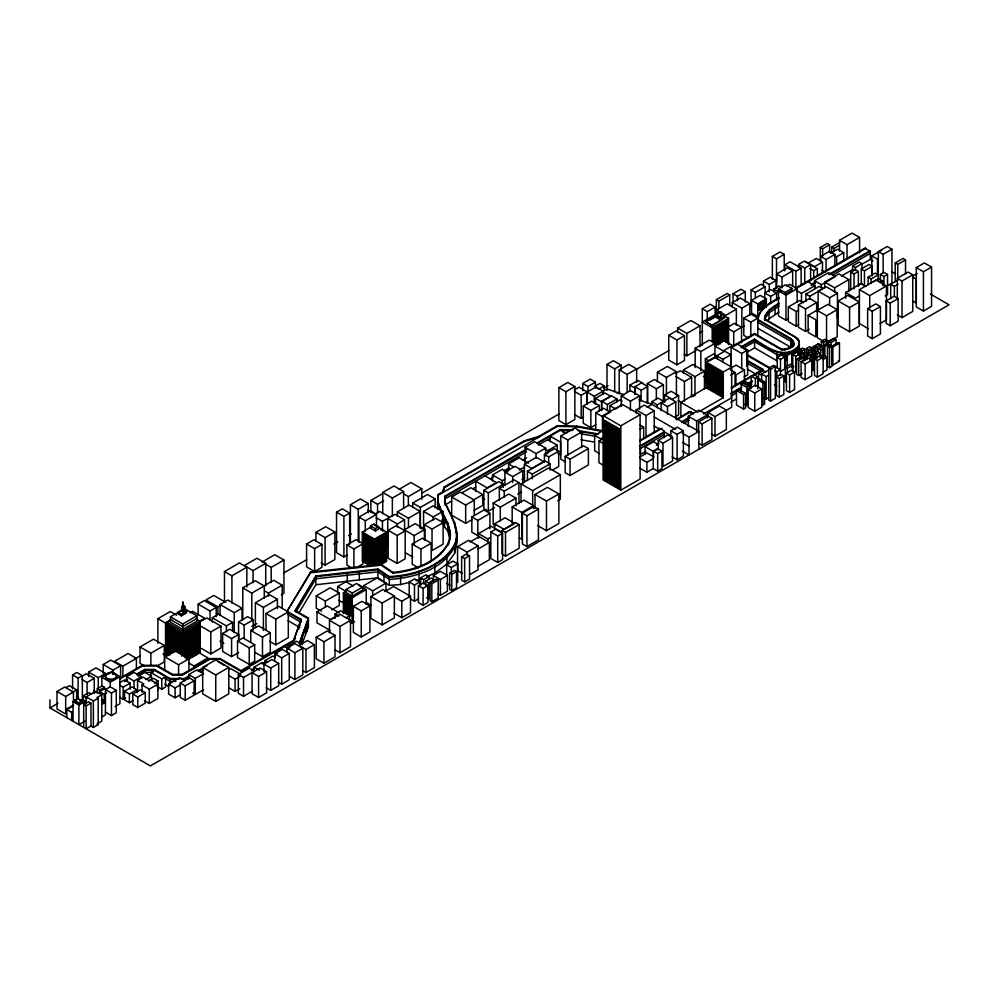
<?xml version="1.0" encoding="UTF-8"?>
<svg xmlns="http://www.w3.org/2000/svg" width="999" height="999" viewBox="0 0 999 999"><rect width="100%" height="100%" fill="white"/><g stroke="black" fill="none" stroke-linecap="round" stroke-linejoin="round"><path stroke-width="1.5" d="M603.858 478.446L603.896 472.802M444.692 502.834L444.817 496.216L526.635 448.976M438.012 494.567C435.327 512.35 456.968 526.136 447.989 544.28C436.963 563.436 413.798 571.141 392.932 573.101L381.156 565.159L310.577 572.764L286.701 611.863L310.577 572.027L381.156 564.423L392.932 572.365C413.798 570.404 436.963 562.699 447.989 543.543C455.307 527.797 441.096 514.897 437.624 500.374L437.624 509.153L438.012 494.567L442.719 491.858L444.031 487.162L524.4 440.759L538.948 436.301L557.392 425.649L576.735 426.086L603.533 430.881M438.012 497.427L437.624 503.221L440.771 511.238M779.045 297.677C770.429 302.66 758.74 308.216 757.729 319.405L790.871 338.536L793.418 341.533C794.904 347.939 786.675 350.249 781.755 349.95L754.582 334.253L731.743 347.44M448.326 544.917L450.012 537.499M454.582 544.555C461.963 528.921 449.538 515.297 444.642 501.261L444.642 501.998C453.084 519.155 465.159 539.822 446.953 555.931C431.218 569.929 410.077 576.398 389.31 577.322L377.922 569.742L315.834 576.673L295.18 611.188L308.404 618.818L299.413 643.231L308.404 618.081L295.18 610.451L315.834 575.936L377.922 569.005L389.31 576.585C413.811 575.174 441.496 567.02 454.582 544.555L454.582 553.346L446.953 563.973L434.815 573.101L426.91 576.61M457.18 535.988C452.922 567.02 416.271 577.897 389.31 579.42L377.922 571.84L315.834 578.771L295.979 611.962M454.582 553.346L457.18 541.945L457.18 533.154M799.075 341.695L795.266 337.15L764.547 319.405C765.084 311.413 772.764 306.83 779.058 303.246M764.809 320.404L765.321 315.272M442.769 492.569L444.031 487.899L524.4 441.496L538.948 437.038L538.948 436.301M443.381 492.37L444.031 487.162M793.044 345.592L793.618 343.206L793.618 346.066L793.418 341.533M798.438 354.782L798.438 345.991L799.325 343.494L799.325 352.285L799.075 340.959L797.689 338.536L764.547 318.669L764.547 319.405M119.917 678.958L142.308 666.033L156.781 666.033L172.465 675.087L182.118 675.087L209.428 659.315L220.105 659.315L241.009 671.378L293.406 641.133L301.049 619.405L286.701 611.126M293.406 641.133L301.049 620.142L288.012 612.612M294.418 640.446L295.442 637.649M298.501 629.258L300.037 625.062M299.937 643.918L308.404 620.928M299.151 612.599L315.834 584.727L315.834 575.936M779.045 298.414C770.429 303.396 758.74 308.953 757.729 320.142L790.871 339.273L793.418 342.27M765.321 316.009L769.068 310.789L779.058 303.983M765.321 318.132L769.068 312.912L779.058 306.106M767.569 320.929L769.068 318.843L779.02 312.05M731.743 346.703L754.582 333.516L781.755 349.213L787.412 348.564L793.044 344.855M741.333 346.74L754.582 339.098C766.558 347.365 785.763 360.577 798.438 345.991M793.518 350.162L793.518 352.822L798.438 348.651L799.075 343.606M224.475 601.81L224.475 571.54L239.385 562.937L246.815 567.22L246.815 586.9M772.364 279.283L772.364 256.431L780.069 251.985L784.215 254.383L784.215 269.605M347.365 554.944L343.906 556.955L336.538 552.697L336.538 512.187L342.307 508.853L349.675 513.099L349.675 544.268M350.399 541.446L350.399 504.757L360.427 498.963L368.281 503.508L368.281 512.674M772.364 256.431L776.51 258.828L784.215 254.383M182.555 603.496L182.717 606.743L182.917 602.01L182.867 606.405M157.879 643.356L157.879 618.693L170.255 611.55L176.636 615.234M224.475 571.54L231.918 575.836L246.815 567.22M558.878 387.624L567.794 382.467L574.85 386.538L574.85 419.505L565.921 424.65L558.878 420.579L558.878 387.624L565.921 391.695L574.85 386.538M183.566 604.707L183.292 606.855L182.917 602.01M181.656 606.555L183.242 605.631L184.952 606.618L184.952 611.101L183.354 612.025L181.656 611.038L181.656 606.555L183.354 607.542L184.952 606.618M261.988 562.087L274.737 554.72L283.953 560.039L283.953 593.269L281.393 594.742M382.729 513.786L382.729 492.47L393.956 485.989L403.596 491.558L403.596 508.304M716.358 314.897L716.358 299.712L727.185 293.456L729.72 294.93L729.72 305.557M702.322 345.342L702.272 308.753L710.114 304.22L715.122 307.105L715.122 314.885M370.904 512.25L370.904 500.424L383.141 493.356M315.921 541.52L315.921 532.355L325.699 526.71L334.865 531.992L334.865 559.502L325.087 565.147L321.154 562.874M606.992 390.484L606.992 364.423L613.423 360.714L621.116 365.159L621.116 369.755M184.403 609.84L186.638 611.138L186.638 612.862L181.418 615.884L178.059 613.948L178.059 612.212L181.98 609.952M336.538 512.187L343.906 516.433L349.675 513.099M184.54 608.678L196.915 615.821L196.915 621.228L182.792 629.382L170.404 622.227L170.404 616.833L181.968 610.164M350.399 504.757L358.266 509.29L368.281 503.508M716.358 299.712L718.893 301.174L729.72 294.93M72.577 688.935L72.577 674.912L76.798 672.477L82.343 675.674L82.343 700.599M265.722 563.286L256.98 558.241L244.305 565.559L253.047 570.604L265.722 563.286L265.722 585.801M733.066 302.535L733.066 293.781L740.921 289.248L745.291 291.77L745.291 301.985M784.814 270.866L784.814 264.835L790.084 261.788L801.148 268.169L801.148 284.765M167.782 624.687L167.782 656.018L166.783 655.444L166.783 622.127L170.792 619.817M157.879 618.693L165.534 623.114L171.716 619.542M198.152 614.835L198.152 604.158L204.283 600.611L216.196 607.492L216.196 616.645M178.059 612.212L181.418 614.148L186.638 611.138M677.684 332.567L677.684 328.097L690.833 320.504L700.024 325.811L700.024 346.715M398.826 489.498L410.914 482.517L421.79 488.798L421.79 499.413M582.754 390.759L582.754 383.441L590.234 379.121L595.454 382.142L595.454 387.999M702.272 308.753L707.28 311.638L715.122 307.105M306.593 544.018L313.886 539.81L321.928 544.455L321.928 567.32L314.635 571.54L306.593 566.895L306.593 544.018L314.635 548.663L321.928 544.455M820.291 260.876L820.291 247.477L827.247 243.456L829.557 244.792L829.557 252.235M668.756 335.277L676.286 330.931L684.465 335.652L684.465 360.502L676.935 364.847L668.756 360.127L668.756 335.277L676.935 340.01L684.465 335.652M574.275 389.96L579.045 387.212L587.137 391.883L587.137 404.183M763.436 285.539L763.436 281.094L770.229 277.173L776.061 280.544L776.061 287.949M733.066 293.781L737.437 296.303L745.291 291.77M370.904 500.424L377.56 504.27L383.678 500.736M190.16 612.787L192.695 611.313L204.608 618.194L199.525 621.128M776.673 287.824L776.673 273.988L787.374 267.807L792.657 270.866L792.657 286.251M72.577 674.912L78.122 678.109L82.343 675.674M88.611 676.535L88.611 672.127L95.966 667.881L105.607 673.438L105.607 676.385M81.543 676.51L86.314 673.763L94.256 678.346L94.256 693.343M606.992 364.423L614.685 368.856L621.116 365.159M719.542 313.062L716.52 314.797L721.778 317.832L724.787 316.096L724.787 317.732L721.778 319.48L716.52 316.446L716.52 309.99L727.135 303.858L736.375 309.19L736.375 325.324M751.098 306.705L751.098 289.922L760.938 284.253L765.197 286.701L765.197 292.807M820.291 247.477L822.602 248.801L829.557 244.792M264.61 563.598L271.191 567.395L283.953 560.039M103.222 673.014L103.222 664.497L110.802 660.114L120.604 665.771L120.604 678.558M56.993 691.495L65.684 696.503L65.684 713.985L56.993 708.965L56.993 691.495L64.76 687.012L73.451 692.032L73.451 702.222M358.928 542.494L358.928 517.107L370.105 510.651L376.461 514.335L376.461 526.273M382.729 492.47L392.37 498.039L403.596 491.558M839.56 251.099L839.56 240.309L852.06 233.092L859.565 237.425L859.565 252.822M315.921 532.355L325.087 537.637L334.865 531.992M732.279 307.105L732.279 302.635L740.222 298.052L749.812 303.584L749.812 315.509M65.971 687.624L69.418 685.639L76.661 689.809L76.661 699.812M798.538 267.395L798.538 264.46L804.432 261.064L814.485 266.683L822.489 262.063L822.489 272.764M582.754 383.441L587.986 386.463L595.454 382.142M619.205 393.881L619.205 369.855L628.733 364.36L636.65 368.931L636.65 382.442M831.655 253.247L831.655 247.115L839.722 242.457M144.106 665.734L140.047 663.386L140.047 646.952L153.496 639.185L164.311 645.429L164.311 661.862L157.58 665.746M242.769 619.717L242.769 587.936L255.232 580.731L264.26 585.951L264.26 598.064M721.016 312L720.953 315.971L720.354 312.5L721.315 315.746L721.315 312.163M751.098 289.922L755.356 292.382L765.197 286.701M763.436 281.094L769.267 284.465L776.061 280.544M776.673 273.988L781.967 277.035L792.657 270.866M721.315 312.625L720.354 312.5M705.943 321.641L715.296 316.246L721.415 319.78L712.062 325.886L705.943 321.641L712.062 325.174L721.415 319.78M170.404 616.833L182.792 623.975L196.915 615.821M808.278 263.087L816.283 258.466L822.489 262.063M677.684 328.097L686.875 333.404L700.024 325.811M709.952 320.03L713.96 317.719M831.655 247.115L833.99 248.464L839.36 245.354M820.679 260.814L820.679 256.393L829.42 251.336L834.827 254.458L834.827 266.258M374.875 514.223L379.657 511.463L389.598 517.195M784.814 264.835L795.878 271.216L801.148 268.169M574.437 391.433L581.181 395.329L587.137 391.883M587.012 403.896L587.012 392.108L595.866 387L603.109 391.183L603.109 394.13M220.08 615.297L220.08 604.52L227.884 600.024L242.02 608.179L242.02 620.491M358.928 517.107L365.297 520.779L376.461 514.335M196.915 618.518L182.792 626.673L170.404 619.53M198.152 604.158L210.052 611.026L216.196 607.492M403.521 493.768L408.366 496.553L421.79 488.798M225.662 602.31L213.749 595.441L205.956 599.949L217.857 606.818L220.454 605.319M798.538 264.46L804.719 268.032L810.614 264.635L810.614 280.731M81.806 679.42L87.1 682.479L94.256 678.346M830.606 253.259L837.699 249.163L843.73 252.66L843.73 261.064M839.56 240.309L847.052 244.643L859.565 237.425M72.065 692.469L76.661 689.809M736.375 309.19L725.761 315.322L716.52 309.99M766.345 298.913L757.754 303.871L757.754 316.596L751.548 313.012L751.548 300.287L760.139 295.329L766.345 298.913L766.345 307.392M65.684 696.503L73.451 692.032M88.611 672.127L98.252 677.684L105.607 673.438M764.71 298.539L764.71 292.944L770.666 289.498L776.635 292.944L776.635 299.937M604.183 385.889L598.801 388.998L594.505 386.526L599.887 383.416L604.183 385.889L604.183 390.522M103.222 664.497L113.024 670.154L120.604 665.771M773.713 291.97L773.713 289.086L779.158 285.926L781.73 287.412M101.811 686.338L101.811 677.285L111.463 671.715L119.905 676.585L119.905 703.733L115.085 706.518M619.205 369.855L627.135 374.425L636.65 368.931M732.279 302.635L741.87 308.179L749.812 303.584M820.679 256.393L826.086 259.515L834.827 254.458M49.95 699.862L49.95 707.904L58.054 703.234M135.09 658.753L140.484 655.631M166.783 622.127L182.68 631.306L200.037 621.291L200.037 652.647L197.864 653.895L197.864 624.525M283.728 572.939L306.705 559.677M333.728 544.068L337.787 541.733M348.601 535.489L351.298 533.928M421.566 493.356L559.403 413.773M604.008 388.024L608.054 385.689M636.438 369.305L668.868 350.587M699.949 332.642L702.647 331.081M748.601 304.545L751.298 302.984M136.413 658.341L128.034 653.508L114.485 661.326L122.865 666.171L136.413 658.341L136.413 668.543M199.213 622.352L206.83 617.956L220.966 626.123L220.966 648.039L210.814 653.908L199.251 647.227M263.699 586.051L273.689 580.282L282.193 585.189L282.193 607.941M788.473 318.781L785.976 320.217L778.471 315.884L778.471 288.786L785.539 284.715L791.945 288.411L791.945 290.397L784.877 294.48L784.877 292.482L791.945 288.411M242.769 587.936L251.798 593.144L264.26 585.951M200.037 623.264L182.68 633.291L166.783 624.113M728.596 318.306L718.718 312.6L702.322 322.065L712.2 327.772L728.596 318.306L728.596 344.68M594.268 403.658L594.268 396.291L606.942 388.898L624.387 394.892M370.529 525.824L373.801 523.938L378.658 526.748L378.658 529.083L375.387 530.968L370.529 528.159L370.529 525.824L375.387 528.633L378.658 526.748M834.24 255.357L836.65 256.743L843.73 252.66M140.047 646.952L150.861 653.196L164.311 645.429M212.287 622.14L212.287 617.769L218.419 614.223L232.555 622.389L232.555 631.143M786.563 286.101L789.66 284.315L797.165 288.649L797.165 301.948M809.827 268.469L813.723 270.717L817.357 268.619L817.357 276.398M200.037 625.224L182.68 635.252L166.783 626.073M370.417 566.008L362.312 561.326L362.312 532.03L371.765 526.573M397.402 516.421L397.402 511.838L409.165 505.032L420.242 511.426L420.242 528.246M412.712 507.455L412.712 502.997L427.51 494.455L435.177 498.888L435.177 507.804M764.71 292.944L770.666 296.378L776.635 292.944M376.211 517.757L382.43 521.341L394.98 514.235L404.583 519.792L404.583 530.344M595.516 398.326L604.857 392.944L610.839 396.391L601.498 401.785L595.516 398.326L595.516 404.195M713.224 330.394L727.572 322.103M200.037 627.185L182.68 637.212L166.783 628.034M595.704 424.825L590.859 427.622L583.241 423.226L583.241 406.031L591.72 401.136L599.325 405.532L599.325 411.263M758.029 304.995L766.083 300.349M74.475 700.349L77.872 698.388L82.28 700.936L82.28 702.509L78.884 704.47L74.475 701.922L74.475 700.349L78.884 702.884L82.28 700.936M758.029 305.781L766.083 301.124M73.064 721.253L73.064 701.573L77.885 698.788L83.716 702.16L83.716 727.409M82.929 700.449L82.929 696.003L88.836 692.594L91.483 694.118M713.224 331.993L727.572 323.713M758.029 306.556L766.083 301.91M200.037 629.145L182.68 639.16L166.783 629.982M97.303 693.393L97.303 688.723L102.135 685.938L104.495 687.3L104.495 688.848L99.675 691.633L99.675 690.084L104.495 687.3M758.029 307.33L766.083 302.685M351.573 567.769L346.903 565.072L346.903 544.917L356.019 539.66L373.713 549.775M713.224 333.604L727.572 325.324M101.811 677.285L110.252 682.167L119.905 676.585M758.029 308.104L766.083 303.459M86.139 703.059L86.139 696.852L95.779 691.283L101.811 694.755L101.811 721.141L96.99 723.925L98.189 724.625L98.189 698.239L96.99 697.539L101.811 694.755M200.037 631.106L182.68 641.121L166.783 631.942M758.029 308.891L766.083 304.233M713.224 335.214L727.572 326.923M80.295 700.948L82.705 699.55L86.214 701.573M728.009 327.035L734.54 323.264L741.87 327.547L744.517 326.011M758.029 309.665L766.083 305.02M73.489 705.032L66.833 708.865L66.833 717.657M119.917 678.221L142.308 665.297L156.781 665.297L172.465 674.35L182.118 674.35L209.428 658.578L220.105 658.578L241.009 670.641L293.406 640.396M748.476 338.112L743.793 335.402L743.793 318.107L750.811 314.048L757.841 318.107L757.841 335.402M795.254 288.324L865.484 247.777L865.484 248.514L796.603 288.274M795.654 288.461L807.754 281.481L814.934 285.627L814.934 288.599M220.08 604.52L234.216 612.687L242.02 608.179M73.489 705.769L66.833 709.602L71.666 712.387M264.797 591.021L268.444 593.119L282.193 585.189M438.012 495.304L557.392 426.386L576.735 426.823L603.533 431.618M200.037 633.066L182.68 643.081L166.783 633.903M601.76 410.152L601.76 401.273L611.313 395.754L616.945 398.988L616.945 401.96M629.87 391.308L629.87 385.139L637.961 380.469L642.969 383.354M713.224 336.825L727.572 328.534M778.471 290.784L785.976 295.117L797.165 288.649M695.179 348.264L709.278 340.122L714.947 343.394L700.836 351.536L695.179 348.264L695.179 367.482M126.611 676.71L134.028 672.427L141.446 676.71L134.028 680.981L126.611 676.71L126.611 681.33M617.257 393.444L619.83 391.958M255.382 627.372L255.382 602.747L269.38 594.667L277.397 599.3L277.397 608.528M412.712 502.997L420.379 507.43L435.177 498.888M713.224 338.436L727.572 330.145M101.811 716.957L105.432 714.872L105.432 689.597L110.252 686.812L116.284 690.297L116.284 712.786L111.463 715.571L105.432 712.087M525.037 462.687L525.037 447.252L534.64 441.708L545.641 448.064L545.641 455.781M73.064 701.573L78.896 704.944L83.716 702.16M84.353 703.246L84.353 701.947L86.151 700.911M200.037 635.014L182.68 645.042L166.783 635.864M814.497 280.719L828.533 272.615L835.426 276.586L821.378 284.703L814.497 280.719L814.497 286.75M583.241 406.031L590.859 410.427L599.325 405.532M119.88 682.617L124.538 679.932L130.132 683.154L130.132 689.198M164.685 670.192L164.685 656.755L175.025 650.786L188.948 658.816L188.948 670.766M657.404 381.568L657.404 372.215L667.407 366.446L676.435 371.653L676.435 395.042M713.224 340.035L727.572 331.755M684.253 354.283L686.875 355.794L696.078 350.487M200.037 636.975L182.68 647.002L166.783 637.824M124.838 680.956L127.485 679.42M136.763 674.063L144.718 669.467L154.37 669.467L170.055 678.533L184.528 678.533L189.91 675.424M537.362 442.782L560.164 429.62L573.426 429.77M811.263 284.653L815.284 282.33M828.708 274.575L870.304 250.562L870.304 259.353L861.975 264.161M346.903 544.917L353.908 548.963L363.024 543.706M634.964 394.193L634.964 386.7L641.52 382.917L647.689 386.476L647.689 402.947M387.724 545.591L387.724 518.431L397.327 523.976L404.583 519.792M713.224 341.646L727.572 333.354M124.838 681.693L127.485 680.157M136.763 674.8L144.718 670.204L154.37 670.204L170.055 679.27L178.734 679.27M199.251 625.312L210.814 631.98L220.966 626.123M444.817 496.953L526.635 449.712M537.362 443.519L560.526 430.157L565.709 433.154M811.263 285.389L815.284 283.067M830.044 274.538L870.304 251.298L865.484 248.514M397.402 511.838L408.466 518.219L420.242 511.426M574.437 414.498L581.181 418.394L583.566 417.02M99.675 691.633L104.221 694.268L106.643 692.869M200.037 638.935L182.68 648.963L166.783 639.785M388.199 530.332L396.216 525.711L405.182 530.881L405.182 558.816L397.165 563.436L388.199 558.266L388.199 530.332L397.165 535.514L405.182 530.881M621.228 406.331L621.228 395.866L630.419 390.559L639.61 395.866L639.61 409.328M86.139 696.852L93.369 701.023L98.189 698.239M727.572 334.965L713.224 343.244L713.224 328.783L727.572 320.492L727.572 343.007M362.312 532.03L374.475 539.06L386.625 532.03L386.625 561.326L379.87 565.234M601.76 401.273L607.38 404.508L616.945 398.988M727.871 328.471L733.716 331.843L741.558 327.31L741.558 342.719M86.139 705.943L90.959 703.159L90.959 726.011L86.139 728.795L86.139 705.943L83.716 704.545L88.549 701.76L90.959 703.159M138.636 675.549L144.48 672.177L151.498 676.223L151.498 680.481M743.793 318.107L750.811 322.165L757.841 318.107M138.099 676.136L144.718 672.315L152.997 672.315M423.576 528.284L423.576 511.376L433.216 505.806L442.869 511.376L442.869 523.676M444.817 499.05L526.635 451.823M538.174 445.179L550.774 437.887M832.729 275.112L870.304 253.421M796.702 290.622L801.485 293.394L814.934 285.627M200.037 640.896L182.68 650.911L166.783 641.733M212.287 617.769L226.411 625.923L232.555 622.389M715.022 343.818L727.572 336.576M595.741 412.799L603.646 408.229L610.389 412.112L602.484 416.683L595.741 412.799L595.741 429.707M105.432 689.597L111.463 693.081L116.284 690.297M647.302 403.459L647.302 383.566L654.333 379.508L663.373 384.727L663.373 401.561M508.603 470.904L508.603 463.948L519.218 457.817L528.508 463.174M471.828 519.742L465.659 523.301L451.685 515.234L451.685 497.002L460.327 492.02L474.288 500.087L474.288 515.284M609.914 411.476L609.914 405.644L619.917 399.875L622.165 401.173M375.224 541.346L385.876 535.202M852.597 271.878L852.597 265.871L859.14 262.088L861.987 263.736L861.987 269.755M119.78 685.264L123.127 687.2L130.132 683.154M200.037 642.856L182.68 652.871L166.783 643.693M715.022 345.429L727.572 338.186M824.749 288.124L824.749 282.093L838.973 273.876L848.863 279.595L848.863 291.646M878.221 280.881L878.383 251.598L887.199 246.503L891.945 249.238L891.945 283.129L886.9 286.039M492.507 480.956L492.507 474.962L502.372 469.28L507.305 472.127M805.893 294.068L819.143 286.413L823.026 288.649L809.777 296.303L805.893 294.068L805.893 301.536M871.802 275.836L871.802 255.906L881.742 250.162M255.382 602.747L263.399 607.38L277.397 599.3M461.938 492.857L470.866 487.699L482.792 494.58L482.792 505.357L473.863 510.514M137.562 691.77L137.562 680.319L143.082 677.122L149.375 680.756L150.649 680.019L157.854 684.178L157.854 698.488L149.276 703.446L144.468 700.674M150.837 676.985L150.837 672.564L154.645 670.366M238.574 640.771L238.574 621.878L247.64 616.658L253.234 619.88L253.234 630.057M375.224 543.119L385.876 536.975M565.446 461.863L560.801 459.19L560.801 435.989L574.725 427.947L581.68 431.968L581.68 447.44M725.786 340.821L727.572 339.785M166.783 645.654L182.68 654.832L200.037 644.817M101.761 701.735L103.946 700.474L103.946 702.322L101.761 703.583M634.964 386.7L641.133 390.259L647.689 386.476M375.224 544.892L385.876 538.748M852.597 265.871L855.444 267.52L861.987 263.736M238.686 652.547L231.593 656.63L222.627 651.46L222.627 633.403L229.708 629.308L238.686 634.49L238.686 640.509M444.817 505.007L451.523 501.136M472.989 488.736L475.674 487.187M490.422 478.671L493.106 477.122M503.833 470.929L509.203 467.832M522.614 460.089L526.635 457.767M841.358 276.061L852.959 269.368M657.404 372.215L666.433 377.422L676.435 371.653M798.663 324.75L796.153 326.198L788.323 321.666L788.323 306.968L799.587 300.462L803.508 302.734M200.037 646.778L183.766 656.168L183.766 632.667M386.014 539.56L388.411 538.174M101.811 704.407L105.432 702.322L102.76 700.774M133.129 700.561L129.395 702.722L124.525 699.899L124.525 691.233L131.993 686.925L136.863 689.735L136.863 692.632M525.037 447.252L536.038 453.608L545.641 448.064M850.698 289.997L850.698 272.053L855.032 269.543L858.366 271.478L858.366 286.438M375.224 546.653L385.876 540.509M818.119 309.678L818.119 291.109L825.923 286.613L837.437 293.256L837.437 318.007M145.654 679.607L151.498 676.223M504.895 485.289L504.895 472.102L514.96 466.283L522.752 470.779L522.752 483.978M675.449 373.551L680.244 370.791L691.608 377.347L691.608 397.028M603.071 415.572L622.352 404.445L640.109 414.697L640.109 479.033L620.829 490.159L603.071 479.907L603.071 415.572L620.829 425.824L640.109 414.697M184.852 657.504L200.037 648.726M621.803 405.282L615.559 408.891L609.914 405.644M878.383 251.598L883.128 254.333L891.945 249.238M683.391 372.864L683.391 369.93L692.856 364.46L704.457 371.153L704.457 388.773M375.224 548.426L385.876 542.282M621.228 395.866L630.419 401.173L639.61 395.866M809.227 329.27L805.531 331.418L798.438 327.322L798.438 304.857L809.54 298.451L816.633 302.547L816.633 311.526M238.574 621.878L244.168 625.112L253.234 619.88M705.356 382.105L705.356 358.741L713.636 353.958L722.876 359.365L722.876 362.437M185.939 658.828L200.037 650.686M861.275 284.315L861.275 268.968L869.005 264.51L872.189 266.346L872.189 275.562M148.476 681.043L153.309 678.259L158.167 681.068L158.167 689.997M142.07 692.132L142.07 684.964L143.844 683.953L137.562 680.319M375.224 550.199L385.876 544.055M423.576 511.376L433.216 516.945L442.869 511.376M524.4 464.198L536.326 457.317L543.693 461.575L531.768 468.456L524.4 464.198L524.4 481.843M545.317 449.3L547.689 450.674L557.205 445.179L557.205 451.061M850.698 272.053L854.033 273.976L858.366 271.478M266.009 630.157L266.009 613.523L278.559 606.281L288.311 611.912L288.311 637.624L275.761 644.867L269.668 641.346M188.799 658.616L198.988 652.734L207.992 657.941L193.981 666.021L188.836 663.061M647.302 383.566L656.343 388.786L663.373 384.727M164.685 656.755L178.596 664.785L188.948 658.816M560.801 435.989L567.769 439.997L581.68 431.968M375.224 551.972L385.876 545.829M124.525 691.233L129.395 694.043L136.863 689.735M544.43 462.15L544.43 454.47L554.457 448.676L558.716 451.136L558.716 466.483L552.447 470.104M731.106 367.52L731.106 347.327L737.05 343.893L747.677 350.025L747.677 374.875L744.105 376.935M424.388 540.009L424.388 524.675L435.477 518.269L443.119 522.677L443.119 544.143L432.03 550.549L432.03 529.083L443.119 522.677M494.58 507.567L488.336 511.176L483.866 508.591L483.866 490.309L498.851 481.655L503.309 484.24L503.309 487.287M716.72 355.806L724.712 351.186L730.881 354.745L730.881 368.581M824.749 282.093L834.64 287.799L848.863 279.595M519.218 470.079L524.525 467.008M680.856 416.745L680.856 402.347L706.118 387.762L706.118 362.075L714.51 357.23L731.693 367.145L731.693 407.23L726.31 410.339M861.275 268.968L864.46 270.804L872.189 266.346M84.927 721.141L78.896 724.625L78.896 704.944M119.78 697.339L123.127 699.275L125.462 697.926M375.224 553.746L385.876 547.602M710.389 360.277L717.482 356.181L717.482 359.29M132.78 694.143L140.297 689.797L145.267 692.657L145.267 703.171L137.75 707.517L132.78 704.657L132.78 694.143L137.75 697.002L145.267 692.657M492.507 474.962L502.372 480.656L504.832 479.233M788.323 306.968L796.153 311.501L798.663 310.052M251.798 626.448L256.78 623.563M375.224 555.407L385.876 549.263M150.837 672.564L161.788 678.883L165.584 676.685L165.584 687.012L161.788 689.21L156.918 686.4M222.627 633.403L231.593 638.586L238.686 634.49M154.545 683.154L158.167 681.068M421.715 528.946L424.413 527.385M504.895 472.102L512.687 476.598L522.752 470.779M356.518 567.607L363.024 563.848L363.074 533.429L373.713 539.572L373.713 565.084L363.074 558.941M473.863 499.737L482.792 494.58M375.224 557.08L385.876 550.936M544.43 454.47L548.688 456.93L558.716 451.136M451.685 497.002L465.659 505.069L474.288 500.087M798.438 304.857L805.531 308.953L816.633 302.547M424.95 529.345L415.109 523.663L404.333 529.895L414.173 535.576L424.95 529.345L424.95 539.722M483.866 490.309L488.336 492.882L503.309 484.24M250.761 642.432L250.761 630.431L258.566 625.923L270.292 632.692L270.292 652.21L262.487 656.718L254.67 652.197M142.07 684.964L149.276 689.123L157.854 684.178M375.224 558.753L385.876 552.609M741.333 347.477L754.582 339.835C766.233 346.528 779.42 358.454 793.518 350.899C797.277 349.163 800.374 345.267 799.075 340.959M527.447 480.556L527.447 471.291L545.217 461.026L550.099 463.836L550.099 470.029M499.35 500.262L499.35 488.324L514.06 479.832L518.943 482.654L518.943 503.533M675.574 376.398L684.415 381.493L691.608 377.347M722.876 359.365L730.881 354.745M818.119 291.109L829.632 297.764L837.437 293.256M375.224 560.414L385.876 554.283M636.163 412.987L636.163 409.89L644.417 405.119L654.258 410.801L654.258 432.467M745.204 347.153L754.582 341.745L776.935 354.657L785.651 355.02M683.391 369.93L694.992 376.623L704.457 371.153M651.773 401.698L658.054 398.077L663.561 401.248L657.28 404.882L651.773 401.698L651.773 404.595M237.5 641.096L242.957 637.949L254.683 644.717L254.683 661.213L249.238 664.36L237.5 657.592L237.5 641.096L249.238 647.864L254.683 644.717M266.009 613.523L275.761 619.155L288.311 611.912M321.478 611.213L316.271 608.204L316.271 595.841L330.182 587.812L339.285 593.069L339.285 605.431L331.693 609.815M868.131 277.198L875.224 273.102L878.221 274.837L871.128 278.921L868.131 277.198L868.131 284.752M375.224 562.087L385.876 555.943M599.4 453.558L594.667 450.824L594.667 435.414L601.885 431.243L604.258 432.617M664.66 402.36L664.66 394.942L671.053 391.246L678.608 395.604L678.608 414.897L674.775 417.107M895.191 281.606L895.191 262.937L902.971 258.441L905.531 259.915L905.531 273.926M375.224 563.761L385.876 557.617M845.629 298.251L845.629 292.482L860.913 283.654L865.858 286.513M521.878 479.67L524.525 478.134M647.077 407.217L652.01 404.37L698.888 431.443L698.888 449.238M858.066 285.539L861.987 283.279M90.959 726.011L93.369 727.409L98.189 724.625M337.625 592.345L337.625 586.55L345.954 581.743L353.171 585.913M527.447 471.291L532.33 474.1L550.099 463.836M180.007 694.967L175.1 697.801L168.606 694.055L168.606 684.14L179.633 677.772L184.827 680.781M731.106 347.327L741.72 353.459L747.677 350.025M808.141 315.334L815.808 319.767L815.808 336.85L808.141 332.417L808.141 315.334L818.805 309.178M385.876 559.29L375.224 565.434L375.224 539.572L385.876 533.429L385.876 560.951L380.557 564.023L380.557 536.5M418.469 567.794L412.212 564.185L412.212 544.068L422.452 538.149L431.218 543.206L431.218 560.227M499.35 488.324L504.233 491.146L518.943 482.654M823.913 341.483L817.319 337.674L817.319 310.452L827.959 304.308L837.174 309.64L837.174 336.863L826.548 343.007M565.159 456.381L583.516 445.779L588.399 448.588L588.399 464.922L570.042 475.524L565.159 472.702L565.159 456.381L570.042 459.19L588.399 448.588M703.408 376.66L705.968 375.187M880.344 280.632L880.344 274.45L883.94 272.365L887.537 274.45L887.537 294.53L885.139 295.916M895.191 262.937L897.751 264.41L905.531 259.915M188.736 674.6L197.065 669.792L203.621 673.576L195.292 678.383L188.736 674.6L188.736 679.008M746.628 352.472L754.582 347.877L776.935 360.789L776.935 351.998M202.697 667.419L215.747 659.877L228.783 667.419L228.783 693.868L215.747 701.398L202.697 693.868L202.697 667.419L215.747 674.949L228.783 667.419M521.016 502.26L521.016 483.903L548.651 467.944L560.339 474.687L560.339 499.175L557.704 500.699M661.151 410.714L661.151 402.934L669.455 398.139L675.799 401.81L675.799 418.918M197.977 670.754L207.405 665.322M838.173 300.986L847.814 295.417L859.227 302.01L859.227 326.149L849.587 331.718L838.173 325.137L838.173 300.986L849.587 307.567L859.227 302.01M181.631 679.27L184.528 679.27L189.348 676.473M198.326 671.303L203.571 668.269M604.195 436.75L600.586 438.836L594.667 435.414M868.431 328.746L859.39 323.526L859.39 289.648L876.123 279.982L886.463 285.964L886.463 319.83L880.032 323.551M873.463 281.768L878.783 278.696L882.754 280.994L882.754 285.427M603.908 465.621L598.938 462.749L598.938 441.046L603.908 438.174M880.344 274.45L883.94 276.523L887.537 274.45M180.27 683.054L189.248 677.871L194.181 680.719L194.181 695.079L185.202 700.262L180.27 697.414L180.27 683.054L185.202 685.901L194.181 680.719M678.608 395.604L672.215 399.3L664.66 394.942M200.3 672.102L203.571 670.379M495.541 525.699L493.156 524.313L493.156 503.059L508.816 494.018L515.959 498.139L515.959 505.731M636.163 409.89L646.003 415.572L654.258 410.801M250.761 630.431L262.487 637.2L270.292 632.692M168.606 684.14L175.1 687.899L180.007 685.064M316.271 595.841L325.374 601.098L339.285 593.069M346.091 589.497L356.506 583.491L362.699 587.062L362.699 590.047L352.297 596.053L346.091 592.482L346.091 589.497L352.297 593.069L362.699 587.062M489.935 513.411L477.809 520.404L477.809 535.639L471.853 532.205L471.853 516.97L483.978 509.965L489.935 513.411L489.935 528.646M706.118 362.075L723.301 371.99L731.693 367.145M731.206 367.919L736.088 365.097L744.48 369.942L744.48 380.419M880.094 282.517L882.754 280.994M343.394 613.586L343.394 592.719L345.954 591.246M661.151 402.934L667.507 406.605L675.799 401.81M412.212 544.068L420.966 549.125L431.218 543.206M859.34 295.979L855.519 298.189L845.629 292.482M817.319 310.452L826.548 315.771L837.174 309.64M517.719 494.205L521.49 492.032M330.344 630.556L316.995 622.852L316.995 611.875L327.21 605.968L339.223 612.899M363.673 588.698L363.673 585.639L376.973 577.959L385.964 583.154L385.964 590.796M493.156 503.059L500.299 507.192L515.959 498.139M897.314 299.638L897.314 278.296L908.054 272.09L912.761 274.812L912.761 311.401L902.022 317.607L897.314 314.885M916.258 267.62L924.375 262.937L931.555 267.083L931.555 306.368L923.426 311.064L916.258 306.918L916.258 267.62L923.426 271.765L931.555 267.083M730.631 375.05L735.052 372.502L735.052 385.939M859.39 289.648L869.729 295.617L886.463 285.964M521.016 483.903L532.692 490.646L560.339 474.687M890.683 298.738L890.683 284.228L898.051 279.982M640.109 429.245L643.656 427.185L643.656 438.436M744.48 369.942L735.938 374.875L735.938 385.352M343.394 592.719L352.11 597.752L366.221 589.61L366.221 604.507M228.459 669.979L230.769 668.631L240.784 674.412M897.314 278.296L902.022 281.006L912.761 274.812M512.175 523.339L512.175 506.93L523.988 500.124L533.528 505.631L533.528 508.616M890.683 284.228L894.38 286.351L898.051 284.228M913.223 275.824L917.232 273.501M535.027 508.491L535.027 494.493L547.415 487.337L558.866 493.956L558.866 523.513L546.478 530.669L537.574 525.524M363.673 585.639L372.664 590.834L385.964 583.154M777.222 367.994L777.222 357.442L781.368 355.045L784.69 356.955L784.69 369.031L780.544 371.416M192.67 693.019L195.292 694.53L203.621 689.722M335.077 618.431L335.077 613.973L340.721 610.714L349.5 615.784L349.5 620.242M785.451 368.843L785.451 354.395L789.897 351.823L791.745 352.884L791.745 367.345M494.53 523.851L505.032 517.782L514.71 523.376L504.22 529.433L494.53 523.851L494.53 528.321M867.631 308.604L875.786 303.908L880.419 306.581L880.419 333.991L872.264 338.698L867.631 336.014L867.631 308.604L872.264 311.288L880.419 306.581M639.647 440.484L659.44 429.071L659.44 428.159L664.26 430.944L664.26 437.662M676.947 418.956L688.423 412.325M689.023 411.975L690.084 411.363M731.293 387.575L762.886 369.343L762.886 370.08L731.293 388.311M478.533 538.136L478.533 533.616L491.271 526.261L500.611 531.655M780.394 375.462L780.544 359.353L784.69 356.955M785.451 354.395L787.299 355.457L791.745 352.884M335.452 616.62L330.344 619.567L316.995 611.875M353.359 606.331L362.013 601.336L369.917 605.906L369.917 631.98L361.263 636.975L353.359 632.404L353.359 606.331L361.263 610.901L369.917 605.906M639.647 441.221L662.062 428.284M676.56 419.917L688.423 413.062L688.423 411.625L692.944 414.235M329.495 632.729L329.495 620.342L339.985 614.285L350.512 620.354L350.512 646.678L340.022 652.734L334.752 649.7M370.879 596.553L383.092 589.497L394.368 596.016L394.368 617.857L382.142 624.912L370.879 618.406L370.879 596.553L382.142 603.059L394.368 596.016M274.887 656.43L274.887 652.122L284.49 646.578L294.892 652.772L294.892 679.507L289.61 676.46M462.337 573.364L457.567 570.604L457.567 546.64L468.543 540.309L478.084 545.804L478.084 569.78L469.542 574.7M689.934 412.5L690.983 411.888M690.234 412.674L691.583 412.237L690.534 412.837M758.528 380.656L758.528 373.339L763.261 370.604L765.958 372.165M800.099 353.771L800.099 349.45L802.497 348.064L804.607 349.288L804.607 360.801M793.893 366.621L792.232 365.659L792.232 354.195L796.415 351.785L798.089 352.747M768.706 368.169L773.463 365.409L775.324 366.483L775.324 398.326L770.566 401.086L768.706 400.012L768.706 368.169L770.566 369.243L775.324 366.483M252.123 691.333L243.519 696.303L238.324 693.294L238.324 674.45L249.388 668.056L254.583 671.053M691.133 413.186L692.195 412.587M741.196 391.783L741.196 384.178L745.591 381.73L750.024 384.29L750.024 388.798M274.713 661.525L274.713 653.783L282.28 649.412L289.26 653.446L289.26 679.795L281.693 684.165L278.197 682.142M287.45 649.412L287.45 646.453L296.491 641.233L302.41 644.655M886.213 300.824L894.167 296.241L898.151 298.539L898.151 321.154L890.209 325.749L886.213 323.439L886.213 300.824L890.209 303.122L898.151 298.539M691.745 413.536L692.794 412.937M470.092 541.92L479.208 536.663L489.348 542.507L489.348 559.715L477.634 566.483M692.045 413.711L693.094 413.111M265.06 663.398L265.06 660.526L272.852 656.031L275.437 657.529M512.175 506.93L521.728 512.45L533.528 505.631M254.133 671.74L254.133 667.132L262.088 662.537L264.747 664.073M384.865 591.533L393.606 586.488L410.514 596.253L410.514 612.624L401.773 617.669L393.968 613.161M688.336 426.623L688.336 416.283L699.025 410.114L707.342 414.91L707.342 417.857M761.638 381.493L761.638 373.988L767.607 370.529M800.099 349.45L802.222 350.674L804.607 349.288M806.38 356.643L806.355 348.589L809.64 346.703L811.85 347.977L811.85 352.36M228.821 675.549L235.077 679.158L239.723 676.485M522.377 513.124L533.878 506.481L538.436 509.103L538.436 539.91L526.923 546.553L522.377 543.931L522.377 513.124L526.923 515.759L538.436 509.103M751.148 388.249L751.148 376.099L755.394 378.546L758.004 377.035L758.004 387.662M251.623 670.079L254.283 668.556M262.238 663.948L264.897 662.424M639.422 446.191L664.26 431.855L672.077 436.363M681.78 421.74L689.422 417.32M699.362 411.501L723.301 397.677L723.301 371.99M730.931 393.356L741.67 387.162M748.376 383.279L752.409 380.956M490.834 532.055L495.729 529.233L502.584 533.204L502.584 559.627L497.702 562.449L490.834 558.478L490.834 532.055L497.702 536.026L502.584 533.204M821.315 347.477L821.315 341.296L824.849 339.26L827.035 340.522L827.035 343.606M736.5 390.459L738.511 389.298L745.579 393.381L745.579 407.929L743.568 409.091L736.5 405.007L736.5 390.459L743.568 394.543L745.579 393.381M792.232 354.195L795.766 356.231L799.762 353.921L799.762 358.341M251.623 670.816L254.283 669.293M664.26 432.592L640.521 446.291L640.521 454.345L645.791 451.298M681.78 422.477L689.422 418.057M730.931 394.093L741.67 387.899M748.376 384.016L752.409 381.693M263.911 671.553L263.911 664.11L271.878 659.515L278.696 663.448L278.696 685.764L270.729 690.371L266.184 687.749M535.027 494.493L546.478 501.098L558.866 493.956M806.355 348.589L808.566 349.875L811.85 347.977M803.408 353.246L801.523 352.16L798.988 353.621L800.886 354.707L803.408 353.246L803.408 360.901M747.514 385.739L750.024 384.29M757.779 379.857L759.49 378.883L764.622 381.843L764.622 404.12L762.924 405.107L762.924 382.829L757.779 379.857L757.779 388.773M346.116 617.732L349.5 615.784M821.315 341.296L823.501 342.557L827.035 340.522M238.324 674.45L243.519 677.447L260.115 668.031L266.621 671.79L266.621 692.831L258.591 697.464L252.073 693.706L252.073 672.664L258.591 676.435L266.621 671.79M409.203 596.678L409.203 581.967L414.597 578.858L419.867 581.893L419.867 586.313M640.521 448.401L664.26 434.69M670.853 438.236L670.853 430.769L677.11 427.147L683.378 430.769L683.378 456.168L677.11 459.79L672.102 456.893M684.028 423.276L689.298 420.242M730.856 396.241L736.126 393.206M749.287 385.602L751.91 384.091M815.184 349.013L813.586 349.937L813.586 370.617L812.412 369.942L812.412 349.263L814.023 348.339L815.184 349.013L815.184 359.353M741.196 384.178L746.877 387.45L749.537 385.914L749.537 388.961M815.072 353.434L815.072 345.741L816.982 346.853L820.092 345.067L820.092 348.139M761.638 373.988L766.108 376.561L768.493 375.187M645.067 454.433L645.067 446.653L653.558 441.745L658.416 444.543M796.615 359.178L801.298 356.481L803.408 357.704L798.738 360.402L796.615 359.178L796.615 374.313L798.738 375.537L802.247 373.514M828.508 347.227L828.633 341.246L833.666 338.336L835.976 339.66L835.976 344.218M316.208 637.287L327.297 630.893L335.015 635.339L335.015 656.842L323.926 663.249L316.208 658.791L316.208 637.287L323.926 641.745L335.015 635.339M502.072 530.419L515.684 522.564L519.13 524.55L519.13 548.289L505.506 556.156L502.072 554.158L502.072 530.419L505.506 532.405L519.13 524.55M703.421 414.061L731.693 397.739M774.55 370.367L776.847 371.69L780.394 369.642L774.662 366.321M274.713 653.783L281.693 657.817L289.26 653.446M658.229 449.787L658.229 440.459L667.819 434.915L672.564 437.649L672.564 461.001L662.974 466.533L662.974 443.194L672.564 437.649M785.351 382.18L785.351 367.195L790.496 364.223L792.444 365.347L792.444 371.353M812.075 351.648L808.678 353.609L806.38 352.272L809.764 350.324L812.075 351.648L812.075 361.825M420.641 584.989L420.641 577.859L425.849 574.85L428.871 576.598L428.871 579.445M478.533 533.616L487.874 538.998L490.422 537.537M805.531 360.152L805.531 355.706L808.628 353.921L810.239 354.845L810.239 360.764M823.251 345.392L826.872 343.294L828.508 344.23L824.874 346.328L823.251 345.392L823.126 373.788L817.369 377.11L814.497 375.449L814.497 358.903L820.254 355.582L823.126 357.23L817.369 360.564L814.497 358.903M818.131 351.623L818.131 348.589L820.753 347.078L823.388 348.589L823.388 357.667M707.979 417.07L707.979 412.575L719.33 406.019L726.335 410.077L726.335 429.545L714.997 436.101L711.488 434.078M748.189 389.26L755.256 385.177L761.812 388.961L761.812 407.18L754.745 411.263L748.189 407.48L748.189 389.26L754.745 393.044L761.812 388.961M457.567 546.64L467.095 552.147L478.084 545.804M828.633 341.246L830.943 342.57L835.976 339.66M329.495 620.342L340.022 626.41L350.512 620.354M446.665 575.699L446.665 564.847L453.059 561.151L457.704 563.836L457.704 582.442M805.531 355.706L807.142 356.643L810.239 354.845M294.892 652.772L302.822 648.189L302.822 674.924L294.892 679.507M785.351 367.195L787.312 368.319L792.444 365.347M688.336 416.283L696.653 421.079L707.342 414.91M762.924 382.829L764.622 381.843M461.65 556.843L466.508 554.033L469.518 555.769L469.518 579.145L464.66 581.955L461.65 580.219L461.65 556.843L464.66 558.578L469.518 555.769M814.834 358.841L814.834 352.997L817.519 351.436L819.567 352.622L819.567 357.005M818.131 348.589L820.753 350.112L823.388 348.589M420.641 577.859L423.663 579.607L428.871 576.598M656.343 445.204L658.99 443.681M730.856 402.185L736.126 399.15M801.073 361.65L807.667 357.842L811.75 360.202L811.75 375.874L805.144 379.695L801.073 377.335L801.073 361.65L805.144 364.011L811.75 360.202M827.484 346.416L830.157 344.867L832.167 346.029L832.167 366.158L829.495 367.707L827.484 366.546L827.484 346.416L829.495 347.577L838.311 342.507L839.472 343.181L839.472 361.213L832.866 365.035L831.705 364.36L831.705 346.316L832.866 346.99L839.472 343.181M263.911 664.11L270.729 668.044L278.696 663.448M409.203 581.967L414.473 585.014L419.867 581.893M477.634 549.275L489.348 542.507M776.485 376.91L780.968 374.325L783.828 375.974L783.828 394.493L779.345 397.078L776.485 395.429L776.485 376.91L779.345 378.559L783.828 375.974M670.853 430.769L677.11 434.378L683.378 430.769M698.601 432.567L698.601 421.928L708.366 416.283L711.887 418.319L711.887 439.597L702.122 445.242L698.601 443.206M433.391 581.181L433.391 575.436L440.397 571.391L447.402 575.436L447.402 591.233L440.397 595.279L438.062 593.93M814.834 352.997L816.882 354.183L819.567 352.622M314.385 644.642L307.355 640.584L298.938 645.454L305.956 649.512L314.385 644.642L314.385 667.644L305.956 672.502L302.447 670.479M349.613 621.653L352.11 623.089L354.67 621.603M639.934 456.968L646.902 452.947L653.87 456.968M228.821 687.811L235.077 691.42L239.723 688.748M425.586 581.193L431.019 578.059L434.053 579.807L428.621 582.941L425.586 581.193L425.586 585.514M786.388 373.064L791.295 370.229L794.505 372.078L794.505 389.61L789.597 392.445L786.388 390.597L786.388 373.064L789.597 374.925L794.505 372.078M418.381 585.676L423.226 582.867L427.947 585.589L427.947 602.472L423.089 605.269L418.381 602.547L418.381 585.676L423.089 588.399L427.947 585.589M446.665 564.847L451.311 567.519L457.704 563.836M653.221 468.556L653.221 451.011L657.479 448.551L661.95 451.136L661.95 468.681L657.679 471.141L653.221 468.556L646.902 472.215L639.934 468.194M654.782 450.849L657.205 449.45M698.601 421.928L702.122 423.963L711.887 418.319M707.979 412.575L714.997 416.62L726.335 410.077M430.057 582.692L436.426 579.02L438.199 580.044L438.199 598.051L431.83 601.723L430.057 600.699L430.057 582.692L431.83 583.716L438.199 580.044M822.339 357.58L824.837 356.144L826.96 357.367L826.96 369.905L823.213 372.065M449.662 573.101L454.408 570.354L456.518 571.578L456.518 587.837L451.773 590.571L449.662 589.36L449.662 573.101L451.773 574.313L456.518 571.578M393.968 596.79L401.773 601.298L410.514 596.253M653.221 451.011L657.679 453.596L661.95 451.136M433.391 575.436L440.397 579.482L447.402 575.436M823.213 359.528L826.96 357.367M682.329 433.266L689.023 437.137L698.888 431.443M639.934 458.304L646.902 462.325L653.221 458.678M812.412 369.942L814.023 369.018M410.527 598.913L414.473 601.186L418.519 598.851M763.873 397.802L766.108 399.088L768.493 397.714M416.096 580.806L421.64 578.945M315.834 584.727L377.922 577.797L389.31 585.377L400.599 584.515L408.816 582.542M175.836 681.368L170.055 681.368L164.823 678.346M571.952 430.494L560.164 430.357L560.164 429.62M563.111 432.492L567.532 432.542M577.884 430.519L598.701 433.991M579.37 431.493L597.215 434.478M580.856 433.853L594.243 436.088M580.856 439.797L594.243 442.033M638.923 399.887L652.01 404.37M912.986 277.235L916.308 279.158L916.308 303.047L912.986 301.136M871.802 255.906L877.522 259.203L877.522 274.538M870.304 259.353L872.976 260.889M891.657 271.678L895.666 273.988M930.369 294.018L949.05 304.807L150.399 765.908L49.95 707.904M821.752 270.292L824.999 272.165M805.681 261.875L817.357 268.619M778.471 288.786L784.877 292.482M773.713 289.086L778.845 292.045M751.548 300.287L757.754 303.871M820.429 345.055L818.231 343.781L812.761 346.94L814.959 348.214M818.169 343.956L820.092 345.067M838.311 360.539L839.472 361.213M812.412 349.263L813.586 349.937M757.729 322.265L790.871 341.396L793.418 344.38M757.729 328.196L790.871 347.327L790.871 338.536M799.762 353.921L796.765 352.185L792.769 354.495L792.769 370.716L795.766 372.452L795.766 356.231M716.52 317.657L721.415 320.479M777.222 357.442L780.544 359.353M741.246 347.215L742.357 347.864M743.481 348.501L744.592 349.151M745.716 349.8L746.84 350.449L746.84 366.608M746.478 354.295L769.929 367.832M746.478 355.032L769.929 368.569M747.252 360.314L762.886 369.343M747.252 361.051L762.886 370.08M747.252 363.174L761.575 371.441M758.528 373.339L761.213 374.9M747.252 369.106L756.368 374.363M774.55 384.902L776.847 386.226M753.77 374.588L758.004 377.035M730.331 369.78L735.052 372.502M705.356 358.741L709.203 360.964M743.855 382.642L749.537 385.914M743.081 383.191L746.403 385.102M707.192 365.409L722.227 374.088M707.192 366.758L722.227 375.437M707.192 368.107L722.227 376.798M707.192 369.468L722.227 378.146M707.192 370.816L722.227 379.495M707.192 372.165L722.227 380.844M707.192 373.514L722.227 382.192M707.192 374.875L722.227 383.554M707.192 376.398L722.227 385.077M707.192 377.909L722.227 386.588M707.192 379.433L722.227 388.112M707.192 380.956L722.227 389.635M707.192 382.48L722.227 391.158M744.605 404.383L746.877 405.694L746.877 387.45M707.192 384.003L722.227 392.682M707.192 385.527L722.227 394.205M706.118 387.762L723.301 397.677M691.133 394.942L693.706 396.428M678.109 400.562L681.892 402.747M680.856 402.347L698.039 412.262M629.87 385.139L634.877 388.024L634.877 394.193M654.195 417.033L675.624 429.408M654.133 425.999L659.44 429.071M682.504 442.382L689.023 446.141M587.012 392.108L594.268 396.291M640.022 425.087L643.656 427.185M682.504 451.173L689.023 454.932L689.023 437.137M658.229 440.459L662.974 443.194M604.183 422.053L619.717 431.019M645.067 446.653L653.558 451.56L653.558 457.779M604.183 423.901L619.717 432.879M604.183 425.761L619.717 434.727M604.183 431.318L619.717 440.297M604.183 433.179L619.717 442.145M604.183 435.027L619.717 444.006M604.183 436.888L619.717 445.854M604.183 438.736L619.717 447.714M604.183 440.596L619.717 449.562M604.183 442.445L619.717 451.423M598.938 441.046L603.908 443.918M604.183 444.305L619.717 453.271M604.183 446.153L619.717 455.132M604.183 448.014L619.717 456.98M604.183 449.862L619.717 458.841M604.183 451.723L619.717 460.689M604.183 453.571L619.717 462.549M604.183 455.432L619.717 464.398M604.183 457.28L619.717 466.258M604.183 459.14L619.717 468.106M604.183 460.989L619.717 469.967M604.183 462.849L619.717 471.815M604.183 464.697L619.717 473.676M604.183 466.558L619.717 475.524M604.183 468.406L619.717 477.385M604.183 470.267L619.717 479.233M547.689 439.685L557.205 445.179M604.183 472.115L619.717 481.093M604.183 473.976L619.717 482.942M604.183 475.824L619.717 484.802M604.183 477.684L619.717 486.65M557.929 453.371L560.526 454.857L560.526 442.132L550.149 436.138L550.149 441.795M508.603 463.948L513.911 467.008M485.014 475.924L496.428 482.517L487.175 487.862L475.761 481.268L475.761 491.333M482.105 497.877L484.64 499.338M519.343 537.912L521.728 539.285L521.728 512.45M471.853 516.97L477.809 520.404M424.388 524.675L432.03 529.083M368.032 510.152L373.376 513.236M374.475 525.012L386.625 532.03M380.557 529.482L383.216 531.018M405.557 552.847L412.937 557.105M363.074 535.127L373.713 541.271M446.665 583.441L450.149 585.451M363.074 536.838L373.713 542.981M363.074 538.536L373.713 544.68M363.074 540.234L373.713 546.378M363.074 541.933L373.713 548.076M363.074 545.342L373.713 551.485M363.074 547.04L373.713 553.184M363.074 548.738L373.713 554.882M363.074 550.437L373.713 556.58M363.074 552.135L373.713 558.279M363.074 553.846L373.713 559.977M363.074 555.544L373.713 561.688M363.074 557.242L373.713 563.386M363.074 560.639L371.054 565.247L371.054 538.036M426.598 597.614L428.621 598.788L428.621 582.941M358.741 585.289L366.221 589.61M366.246 602.409L371.378 605.382M337.625 586.55L346.054 591.42M344.218 595.067L351.361 599.188M344.218 596.178L351.361 600.299M344.218 597.302L351.361 601.423M344.218 598.426L351.361 602.547M344.218 599.55L351.361 603.671M344.218 600.661L351.361 604.782M344.218 601.785L351.361 605.906M344.218 602.909L351.361 607.03M338.823 600.274L343.644 603.059M344.218 604.02L351.361 608.141M344.218 605.144L351.361 609.265M344.218 606.268L351.361 610.389M344.218 607.38L351.361 611.5M344.218 608.503L351.361 612.624M344.218 609.627L351.361 613.748M344.218 610.751L351.361 614.872M335.077 613.973L338.836 616.146M288.012 614.735L299.75 621.515M288.012 620.666L299.75 627.447M302.822 648.189L294.892 643.618L286.975 648.189L286.975 652.647M287.45 646.453L289.81 647.827M274.887 652.122L277.435 653.596M196.066 618.993L200.037 621.291M265.06 660.526L267.657 662.025M219.992 641.183L223.851 643.406M254.133 667.132L259.44 670.192M218.282 661.8L224.088 665.147M166.783 647.614L173.739 651.635L173.739 628.121M166.783 649.575L172.752 653.009L172.752 627.547M166.783 651.535L170.754 653.821L170.754 626.41M166.783 653.496L168.769 654.632L168.769 625.262M162.974 654.008L165.534 655.481L165.534 623.114M164.823 684.303L168.744 686.563M104.495 688.848L106.768 690.172M97.303 688.723L99.675 690.084M93.431 691.108L95.842 692.494M101.636 699.138L103.946 700.474M82.929 696.003L86.901 698.301M84.353 701.947L85.802 702.784L85.802 704.083M441.845 519.905L444.518 526.71L447.989 531.555L449.675 538.973M780.606 291.795L778.795 289.123L778.795 290.746M441.845 513.973L444.518 520.779L447.989 525.624L450.012 534.527M454.895 525.961L455.519 528.708M456.143 531.456L456.768 534.203M923.426 271.765L923.426 311.064M902.022 281.006L902.022 317.607M897.751 264.41L897.751 278.421M894.38 286.351L894.38 296.516M890.209 303.122L890.209 325.749M883.94 276.523L883.94 285.801M883.128 254.333L883.128 272.814M872.264 311.288L872.264 338.698M871.128 278.921L871.128 283.466M869.729 295.617L869.729 307.942M864.46 270.804L864.46 286.151M855.444 267.52L855.444 270.517M854.033 273.976L854.033 288.936M849.587 307.567L849.587 331.718M847.052 244.643L847.052 258.504M836.65 256.743L836.65 265.16M834.64 287.799L834.64 292.32M833.99 248.464L833.99 251.523M832.866 346.99L832.866 365.035M830.943 342.57L830.943 345.617M829.632 297.764L829.632 305.494M829.495 347.577L829.495 367.707M826.548 315.771L826.548 341.483M826.086 259.515L826.086 271.303M824.874 346.328L824.874 356.83M823.501 342.557L823.501 348.738M822.602 248.801L822.602 256.256M821.378 284.703L821.378 287.712M820.753 350.112L820.753 357.667M817.369 360.564L817.369 377.11M816.982 346.853L816.982 351.461M816.882 354.183L816.882 358.566M813.723 270.717L813.723 278.509M809.777 296.303L809.777 299.288M808.566 349.875L808.566 352.784M807.142 356.643L807.142 359.603M805.531 308.953L805.531 331.418M805.144 364.011L805.144 379.695M804.719 268.032L804.719 282.667M802.222 350.674L802.222 353.546M801.485 293.394L801.485 302.335M800.886 354.707L800.886 357.767M798.738 360.402L798.738 375.537M797.689 338.536L797.689 339.273M796.453 348.264L796.453 350.924M796.153 311.501L796.153 326.198M795.878 271.216L795.878 287.812M795.266 336.413L795.266 337.15M792.482 339.935L792.482 347.24M791.757 346.366L791.757 347.103M789.834 347.627L789.834 348.364M789.834 351.561L789.834 352.297M789.597 374.925L789.597 392.445M787.412 348.564L787.412 349.3M787.299 355.457L787.299 367.02M787.312 368.319L787.312 372.814M785.976 295.117L785.976 320.217M785.651 352.36L785.651 361.151M784.665 349.101L784.665 349.837M781.967 277.035L781.967 287.799M781.755 349.213L781.755 349.95M781.243 352.51L781.243 355.169M779.345 378.559L779.345 397.078M776.847 371.69L776.847 377.51M776.51 258.828L776.51 281.668M775.037 305.569L775.037 314.36M770.666 296.378L770.666 303.384M770.566 369.243L770.566 401.086M769.592 303.134L769.592 303.871M769.267 284.465L769.267 291.87M769.068 310.052L769.068 318.843M766.108 376.561L766.108 399.088M765.808 299.725L765.808 305.944M765.546 299.887L765.546 306.106M765.271 300.037L765.271 306.256M765.009 300.187L765.009 306.406M764.735 300.349L764.735 306.568M764.472 300.499L764.472 306.718M764.198 300.662L764.198 306.88M763.935 300.811L763.935 307.03M763.661 300.961L763.661 307.18M763.398 301.124L763.398 307.342M763.124 301.273L763.124 307.492M762.861 301.436L762.861 307.655M762.587 301.586L762.587 307.804M762.324 301.748L762.324 307.967M762.474 308.903L762.474 309.64M762.05 301.898L762.05 308.117M761.787 302.048L761.787 308.266M761.513 302.21L761.513 308.429M761.25 302.36L761.25 308.579M760.976 302.522L760.976 308.741M760.714 302.672L760.714 308.891M760.439 302.822L760.439 309.041M760.177 302.984L760.177 309.203M759.902 303.134L759.902 309.353M759.64 303.296L759.64 309.515M759.365 303.446L759.365 309.665M759.103 303.596L759.103 309.815M758.828 303.758L758.828 309.977M758.566 303.908L758.566 310.127M758.441 315.147L758.441 318.007M758.291 304.071L758.291 310.289M755.356 292.382L755.356 298.489M755.394 378.546L755.394 386.138M754.745 393.044L754.745 411.263M754.582 333.516L754.582 334.253M754.582 339.098L754.582 347.877M750.811 322.165L750.811 336.576M743.568 394.543L743.568 409.091M741.87 308.179L741.87 327.547M741.72 353.459L741.72 368.993M737.437 296.303L737.437 300.687M733.716 331.843L733.716 345.704M725.786 321.528L725.786 342.432M723.988 322.565L723.988 340.247M722.19 323.601L722.19 341.283M721.778 317.832L721.778 319.48M720.404 324.638L720.404 343.931M720.354 371.653L720.354 394.642M718.893 301.174L718.893 308.766M718.606 325.674L718.606 344.967M718.468 370.567L718.468 393.556M716.807 326.71L716.807 344.393M716.595 369.48L716.595 392.47M715.296 316.246L715.296 316.945M715.022 327.747L714.909 356.768M714.997 416.62L714.997 436.101M714.71 368.394L714.71 391.383M712.836 367.307L712.836 390.297M712.2 327.772L712.2 341.733M712.062 325.174L712.062 325.886M710.951 366.221L710.951 389.21M709.078 365.147L709.078 388.124M707.28 311.638L707.28 319.405M702.122 423.963L702.122 445.242M700.836 351.536L700.836 370.754M696.653 421.079L696.653 431.418M694.992 376.623L694.992 395.704M686.875 333.404L686.875 355.794M684.415 381.493L684.415 401.186M677.11 434.378L677.11 459.79M676.935 340.01L676.935 364.847M667.507 406.605L667.507 414.373M666.433 377.422L666.433 394.58M657.679 453.596L657.679 471.141M657.28 404.882L657.28 407.779M656.343 388.786L656.343 399.5M646.902 462.325L646.902 472.215M646.003 415.572L646.003 437.225M641.133 390.259L641.133 400.749M630.419 401.173L630.419 410.152M627.135 374.425L627.135 392.445M620.829 425.824L620.829 490.159M617.769 428.047L617.769 435.464M617.769 437.312L617.769 487.387M615.834 426.923L615.834 434.34M615.834 436.188L615.834 486.263M614.685 368.856L614.685 391.858M613.886 425.799L613.886 433.216M613.886 435.077L613.886 485.139M611.95 424.675L611.95 432.092M611.95 433.953L611.95 484.028M610.002 423.564L610.002 430.981M610.002 432.829L610.002 482.904M608.066 422.44L608.066 429.857M608.066 431.705L608.066 481.78M607.38 404.508L607.38 410.439M606.118 421.316L606.118 428.733M606.118 430.594L606.118 480.656M602.484 416.683L602.484 430.519M601.498 401.785L601.498 410.577M590.859 410.427L590.859 427.622M587.986 386.463L587.986 392.32M581.181 395.329L581.181 418.394M576.735 426.086L576.735 426.823M570.042 459.19L570.042 475.524M567.769 439.997L567.769 455.469M565.921 391.695L565.921 424.65M557.392 425.649L557.392 426.386M548.688 456.93L548.688 464.61M547.689 450.674L547.689 453.621M546.478 501.098L546.478 530.669M536.038 453.608L536.038 458.241M532.692 490.646L532.692 505.944M532.33 474.1L532.33 478.746M526.923 515.759L526.923 546.553M524.4 440.759L524.4 441.496M512.687 476.598L512.687 482.455M505.506 532.405L505.506 556.156M504.233 491.146L504.233 497.115M502.372 480.656L502.372 485.152M500.299 507.192L500.299 520.854M497.702 536.026L497.702 562.449M488.336 492.882L488.336 511.176M487.874 538.998L487.874 542.02M467.095 552.147L467.095 555.144M465.659 505.069L465.659 523.301M464.66 558.578L464.66 581.955M454.582 521.74L454.582 524.587M451.773 574.313L451.773 590.571M451.698 517.732L451.698 518.469M451.311 567.519L451.311 572.177M450.349 533.154L450.349 536.013M447.989 522.764L447.989 531.555M447.989 543.543L447.989 544.28M446.953 555.194L446.953 563.973M444.817 496.216L444.817 503.521M444.518 517.919L444.518 526.71M442.719 491.858L442.719 492.594M441.046 553.221L441.046 553.958M440.397 579.482L440.397 595.279M439.697 506.393L439.697 508.516M434.815 564.31L434.815 573.101M433.216 516.945L433.216 520.017M431.83 583.716L431.83 601.723M429.995 561.525L429.995 562.262M423.663 579.607L423.663 583.878M423.089 588.399L423.089 605.269M420.966 549.125L420.966 566.146M420.379 507.43L420.379 528.234M419.006 571.316L419.006 580.107M415.596 567.907L415.596 568.643M414.473 585.014L414.473 601.186M414.173 535.576L414.173 544.467M408.366 496.553L408.366 505.644M408.466 518.219L408.466 527.397M401.773 601.298L401.773 617.669M400.599 575.724L400.599 584.515M398.826 571.915L398.826 572.652M397.327 523.976L397.327 526.997M397.165 535.514L397.165 563.436M392.932 572.365L392.932 573.101M392.37 498.039L392.37 516.308M389.31 576.585L389.31 585.377M384.003 573.788L384.003 581.83M383.216 534.964L383.216 562.487M382.43 521.341L382.43 530.706M382.142 603.059L382.142 624.912M381.156 564.423L381.156 565.159M377.884 538.036L377.884 563.898M377.922 569.005L377.922 577.797M377.56 504.27L377.56 513.136M375.387 528.633L375.387 530.968M374.475 539.06L374.475 565.272M372.664 590.834L372.664 595.416M368.394 536.5L368.394 563.711M365.734 534.964L365.734 562.175M365.297 520.779L365.297 531.231M361.263 610.901L361.263 636.975M359.328 571.815L359.328 579.87M358.266 509.29L358.266 541.396M353.908 548.963L353.908 567.569M352.297 593.069L352.297 596.053M352.11 597.752L352.11 623.089M350.474 597.552L350.474 615.471M349.575 597.04L349.575 614.959M347.789 596.003L347.789 613.923M347.277 573.164L347.277 581.218M346.004 594.979L346.004 612.899M345.117 594.455L345.117 612.387M343.906 516.433L343.906 556.955M340.022 626.41L340.022 652.734M325.374 601.098L325.374 607.28M325.087 537.637L325.087 565.147M323.926 641.745L323.926 663.249M314.635 548.663L314.635 571.54M310.577 572.027L310.577 572.764M308.404 618.081L308.404 626.873L302.023 644.205L302.023 636.151M308.067 619.755L308.067 627.809M306.718 623.413L306.718 631.468M306.144 624.962L306.144 633.016M305.956 649.512L305.956 672.502M301.049 619.405L301.049 622.265M295.18 610.451L295.18 611.188M281.693 657.817L281.693 684.165M275.761 619.155L275.761 644.867M271.191 567.395L271.191 582.504M270.729 668.044L270.729 690.371M268.444 593.119L268.444 596.153M263.399 607.38L263.399 630.456M262.487 637.2L262.487 656.718M258.591 676.435L258.591 697.464M253.047 570.604L253.047 582.617M251.798 593.144L251.798 620.391M249.238 647.864L249.238 664.36M244.168 625.112L244.168 638.186M243.519 677.447L243.519 696.303M241.009 670.641L241.009 671.378M235.077 679.158L235.077 691.42M234.216 612.687L234.216 632.692M231.918 575.836L231.918 603.084M231.593 638.586L231.593 656.63M226.411 625.923L226.411 631.768M220.105 658.578L220.105 659.315M217.857 606.818L217.857 614.36M215.747 674.949L215.747 701.398M210.814 631.98L210.814 653.908M210.052 611.026L210.052 620.192M209.428 658.578L209.428 659.315L182.118 675.087L182.118 674.35M198.951 623.9L198.951 653.271M196.791 625.149L196.791 654.532L191.358 657.654L191.358 628.284M195.704 625.774L195.704 655.157M195.292 678.383L195.292 694.53M194.618 626.398L194.618 655.781M193.981 666.021L193.981 668.706M193.531 627.022L193.531 656.405M192.445 627.647L192.445 657.03M190.272 628.908L190.272 658.279L189.186 658.915L189.186 629.532M188.112 630.157L188.112 657.579M187.025 630.781L187.025 658.204M185.939 631.405L185.939 656.867M185.202 685.901L185.202 700.262M184.852 632.042L184.852 655.544M184.528 678.533L184.528 679.27M183.341 604.582L183.292 606.855M183.354 607.542L183.354 612.025M182.792 623.975L182.792 629.382M182.68 631.306L182.68 654.832M181.693 632.717L181.693 656.218M181.418 614.148L181.418 615.884M180.694 632.142L180.694 653.683M179.708 631.568L179.708 653.109M178.709 630.993L178.709 652.534M178.596 664.785L178.596 675.237M177.71 630.419L177.71 651.96M176.723 629.845L176.723 651.398M175.724 629.27L175.724 650.824M175.1 687.899L175.1 697.801M174.738 628.696L174.738 652.21M172.465 674.35L172.465 675.087M171.753 626.985L171.753 652.447M170.055 678.533L170.055 684.34M169.768 625.836L169.768 655.207M161.788 678.883L161.788 689.21M156.781 665.297L156.781 666.033M154.37 669.467L154.37 670.204M150.861 653.196L150.861 665.147M149.276 689.123L149.276 703.446M144.718 669.467L144.718 672.315M142.308 665.297L142.308 666.033M137.75 697.002L137.75 707.517M134.028 680.981L134.028 688.698M129.395 694.043L129.395 702.722M123.127 687.2L123.127 699.275M122.865 666.171L122.865 676.373M113.024 670.154L113.024 674.412M111.463 693.081L111.463 715.571M110.252 682.167L110.252 686.812M104.221 694.268L104.221 702.047M98.252 677.684L98.252 689.472M93.369 701.023L93.369 727.409M87.1 682.479L87.1 694.467M78.884 702.884L78.884 704.47M78.122 678.109L78.122 698.363M71.666 711.65L71.666 720.441M115.21 674.55A5.732 3.309 0 0 1 114.848 679.233A5.732 3.309 0 0 1 106.756 679.02A5.732 3.309 0 0 1 107.105 674.35M108.329 673.85A5.732 3.309 0 0 1 109.74 673.551M112.7 673.626A5.732 3.309 0 0 1 114.061 674M766.083 299.575L758.029 304.22L758.029 310.439L766.083 305.794L766.083 299.575M724.263 340.684L714.909 346.091L723.201 350.886L732.567 345.479L724.263 340.684M780.606 290.172L779.707 290.459L780.606 290.984L780.606 290.172M722.227 372.739L707.192 364.061L707.192 387.05L722.227 395.729L722.227 372.739M619.717 429.17L604.183 420.192L604.183 427.609L619.717 436.588L619.717 429.17M619.717 438.436L604.183 429.47L604.183 479.532L619.717 488.511L619.717 438.436M351.361 598.064L344.218 593.943L344.218 611.863L351.361 615.983L351.361 598.064M107.892 678.658A5.732 3.309 0 0 0 116.708 676.011A5.732 3.309 0 0 0 108.329 672.939A5.732 3.309 0 0 0 107.892 678.658"/></g></svg>
